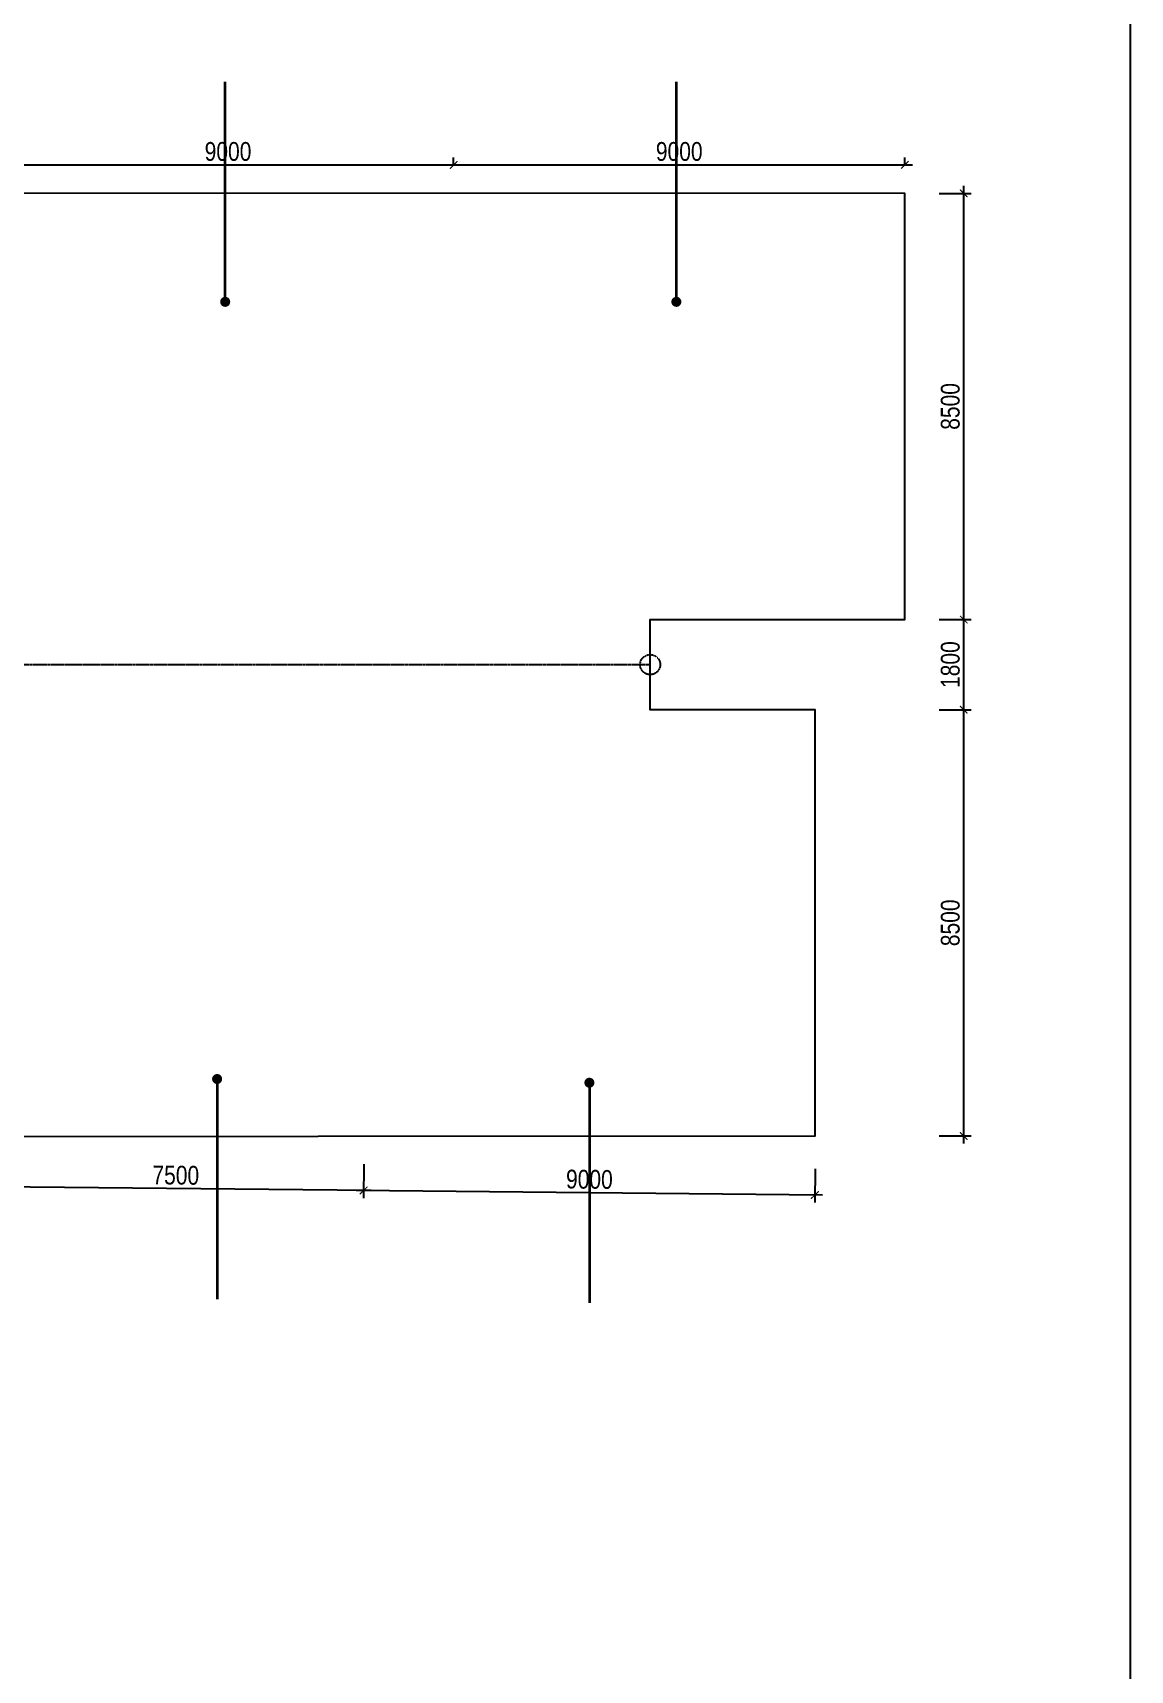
# Model space of a CAD drawing. Header units: millimetres. Extents: x 43 to 292031, y -97961 to -169.
# Drawn here: x 98952 to 120843, y -74862 to -42201 of the extents above; entities that cross this region are included whole.
import ezdxf

# ---------------------------------------------------------------- set-up
doc = ezdxf.new("R2010")
doc.units = ezdxf.units.MM
doc.linetypes.add('HIDDEN', pattern=[9.525, 6.35, -3.175])
doc.layers.get('0').update_dxf_attribs({"color": 231})
doc.layers.get('DefPoints').update_dxf_attribs({"color": 191})
doc.layers.add('A-SHBD', color=7, linetype='Continuous', lineweight=35)
doc.layers.add('MDI-BAO', color=1, linetype='Continuous')
doc.layers.add('MDI-HANHLANG', color=5, linetype='HIDDEN', plot=False)
doc.styles.add('250602-MB CO CAU CĂN HO X1-3A-1$0$style1', font='arial.ttf')
doc.styles.add('VTK_Arial', font='arial.ttf', dxfattribs={"width": 0.8})
doc.dimstyles.new('250602-MB CO CAU CĂN HO X1-3A-1$0$Dim_50', dxfattribs={"dimscale": 50, "dimtxt": 2, "dimasz": 1.5, "dimexe": 1, "dimexo": 0, "dimgap": 1, "dimtad": 1, "dimdec": 0, "dimlfac": -1, "dimzin": 12, "dimdsep": 46, "dimtxsty": '250602-MB CO CAU CĂN HO X1-3A-1$0$style1', "dimblk1": '250602-MB CO CAU CĂN HO X1-3A-1$0$_ARCHTICK', "dimblk2": '250602-MB CO CAU CĂN HO X1-3A-1$0$_ARCHTICK', "dimsah": 1, "dimcen": 1.5, "dimdle": 1.5, "dimclrd": 256, "dimclre": 256, "dimclrt": 2, "dimadec": 1, "dimazin": 3, "dimtm": 1e-09, "dimtfac": 0.416667, "dimtdec": 0, "dimtix": 1, "dimtmove": 2, "dimatfit": 3, "dimfxl": 7, "dimfxlon": 1, "dimtolj": 1, "dimtzin": 0, "dimlwd": -1, "dimlwe": -1, "dimarcsym": 1})
doc.dimstyles.new('A-2.5-DIM100', dxfattribs={"dimscale": 150, "dimtxt": 2.5, "dimasz": 1, "dimexe": 1, "dimexo": 0, "dimgap": 0.5, "dimtad": 1, "dimdec": 0, "dimzin": 12, "dimdsep": 46, "dimtxsty": 'VTK_Arial', "dimblk": 'ARCHTICK', "dimcen": 0, "dimdle": 1, "dimclrd": 256, "dimclre": 256, "dimclrt": 7, "dimadec": 1, "dimazin": 3, "dimtfac": 1, "dimtdec": 0, "dimtmove": 0, "dimatfit": 2, "dimfxl": 20, "dimtolj": 1, "dimtzin": 0, "dimlwd": -1, "dimlwe": -1, "dimarcsym": 0})

# ---------------------------------------------------------------- blocks, each defined once
blk = doc.blocks.new('VTK-A1_BoKhungTen')
at = {"layer": 'DefPoints'}
blk.add_lwpolyline([(755, -10), (755, -584)], dxfattribs=at)
blk = doc.blocks.new('_ArchTick')
at = {"color": 0, "linetype": 'ByBlock', "const_width": 0.15}
blk.add_lwpolyline([(-0.5, -0.5), (0.5, 0.5)], dxfattribs=at)
blk = doc.blocks.new('*D63')
at = {"transparency": 16777216}
for p, q in [((98347, -44837), (98347, -44687)), ((107347, -44837), (107347, -44687)), ((98197, -44837), (107497, -44837))]:
    blk.add_line(p, q, dxfattribs=at)
at = {"layer": 'DefPoints', "color": 0, "transparency": 16777216}
for p in [(98347, -44837, 0), (107347, -44837, 0), (107347, -44837)]:
    blk.add_point(p, dxfattribs=at)
at = {"transparency": 16777216, "xscale": 150, "yscale": 150, "zscale": 150, "rotation": 180}
blk.add_blockref('_ArchTick', (98347, -44837), dxfattribs=at)
at = {"transparency": 16777216, "xscale": 150, "yscale": 150, "zscale": 150}
blk.add_blockref('_ArchTick', (107347, -44837), dxfattribs=at)
at = {"color": 7, "transparency": 16777216, "insert": (102847, -44571), "char_height": 375, "attachment_point": 5, "style": 'VTK_Arial'}
blk.add_mtext('\\A1;9000', dxfattribs=at)
blk = doc.blocks.new('*D64')
at = {"transparency": 16777216}
for p, q in [((107347, -44837), (107347, -44687)), ((116347, -44837), (116347, -44687)), ((107197, -44837), (116497, -44837))]:
    blk.add_line(p, q, dxfattribs=at)
at = {"layer": 'DefPoints', "color": 0, "transparency": 16777216}
for p in [(107347, -44837, 0), (116347, -44837, 0), (116347, -44837)]:
    blk.add_point(p, dxfattribs=at)
at = {"transparency": 16777216, "xscale": 150, "yscale": 150, "zscale": 150, "rotation": 180}
blk.add_blockref('_ArchTick', (107347, -44837), dxfattribs=at)
at = {"transparency": 16777216, "xscale": 150, "yscale": 150, "zscale": 150}
blk.add_blockref('_ArchTick', (116347, -44837), dxfattribs=at)
at = {"color": 7, "transparency": 16777216, "insert": (111847, -44571), "char_height": 375, "attachment_point": 5, "style": 'VTK_Arial'}
blk.add_mtext('\\A1;9000', dxfattribs=at)
blk = doc.blocks.new('*D65')
at = {"transparency": 16777216}
for p, q in [((105558, -64770), (105551, -65443)), ((114557, -64861), (114551, -65533)), ((114702, -65385), (105402, -65292))]:
    blk.add_line(p, q, dxfattribs=at)
at = {"layer": 'DefPoints', "color": 0, "transparency": 16777216}
for p in [(105558, -64770, 0), (114557, -64861, 0), (105552, -65293)]:
    blk.add_point(p, dxfattribs=at)
at = {"transparency": 16777216, "xscale": 150, "yscale": 150, "zscale": 150}
for p, rotation in [((105552, -65293), 179.4258298011154), ((114552, -65383), 359.4258298011155)]:
    blk.add_blockref('_ArchTick', p, dxfattribs=dict(at, rotation=rotation))
at = {"color": 7, "transparency": 16777216, "insert": (110055, -65072), "char_height": 375, "attachment_point": 5, "rotation": 359.4258, "style": 'VTK_Arial'}
blk.add_mtext('\\A1;9000', dxfattribs=at)
blk = doc.blocks.new('*D66')
at = {"transparency": 16777216}
for p, q in [((98058, -64771), (98052, -65368)), ((105558, -64770), (105551, -65443)), ((105702, -65295), (97903, -65217))]:
    blk.add_line(p, q, dxfattribs=at)
at = {"layer": 'DefPoints', "color": 0, "transparency": 16777216}
for p in [(98058, -64771, 0), (105558, -64770, 0), (98053, -65218)]:
    blk.add_point(p, dxfattribs=at)
at = {"transparency": 16777216, "xscale": 150, "yscale": 150, "zscale": 150}
for p, rotation in [((98053, -65218), 179.4258298011154), ((105552, -65293), 359.4258298011155)]:
    blk.add_blockref('_ArchTick', p, dxfattribs=dict(at, rotation=rotation))
at = {"color": 7, "transparency": 16777216, "insert": (101805, -64989), "char_height": 375, "attachment_point": 5, "rotation": 359.4258, "style": 'VTK_Arial'}
blk.add_mtext('\\A1;7500', dxfattribs=at)
blk = doc.blocks.new('*D74')
at = {"transparency": 16777216}
for p, q in [((117034, -55704), (117671, -55704)), ((117521, -64354), (117521, -55554)), ((117034, -64204), (117671, -64204))]:
    blk.add_line(p, q, dxfattribs=at)
at = {"layer": 'DefPoints', "color": 0, "transparency": 16777216}
for p in [(117034, -55704), (117521, -55704), (117034, -64204)]:
    blk.add_point(p, dxfattribs=at)
at = {"transparency": 16777216, "xscale": 150, "yscale": 150, "zscale": 150}
for p, rotation in [((117521, -55704), 90), ((117521, -64204), 270)]:
    blk.add_blockref('_ArchTick', p, dxfattribs=dict(at, rotation=rotation))
at = {"color": 7, "transparency": 16777216, "insert": (117255, -59954), "char_height": 375, "attachment_point": 5, "rotation": 90, "style": 'VTK_Arial'}
blk.add_mtext('\\A1;8500', dxfattribs=at)
blk = doc.blocks.new('*D75')
at = {"transparency": 16777216}
for p, q in [((117521, -55854), (117521, -53754)), ((117034, -53904), (117671, -53904)), ((117034, -55704), (117671, -55704))]:
    blk.add_line(p, q, dxfattribs=at)
at = {"layer": 'DefPoints', "color": 0, "transparency": 16777216}
for p in [(117034, -53904), (117521, -53904), (117034, -55704)]:
    blk.add_point(p, dxfattribs=at)
at = {"transparency": 16777216, "xscale": 150, "yscale": 150, "zscale": 150}
for p, rotation in [((117521, -53904), 90), ((117521, -55704), 270)]:
    blk.add_blockref('_ArchTick', p, dxfattribs=dict(at, rotation=rotation))
at = {"color": 7, "transparency": 16777216, "insert": (117255, -54804), "char_height": 375, "attachment_point": 5, "rotation": 90, "style": 'VTK_Arial'}
blk.add_mtext('\\A1;1800', dxfattribs=at)
blk = doc.blocks.new('*D76')
at = {"transparency": 16777216}
for p, q in [((117521, -54054), (117521, -45254)), ((117034, -45404), (117671, -45404)), ((117034, -53904), (117671, -53904))]:
    blk.add_line(p, q, dxfattribs=at)
at = {"layer": 'DefPoints', "color": 0, "transparency": 16777216}
for p in [(117034, -45404), (117521, -45404), (117034, -53904)]:
    blk.add_point(p, dxfattribs=at)
at = {"transparency": 16777216, "xscale": 150, "yscale": 150, "zscale": 150}
for p, rotation in [((117521, -45404), 90), ((117521, -53904), 270)]:
    blk.add_blockref('_ArchTick', p, dxfattribs=dict(at, rotation=rotation))
at = {"color": 7, "transparency": 16777216, "insert": (117255, -49654), "char_height": 375, "attachment_point": 5, "rotation": 90, "style": 'VTK_Arial'}
blk.add_mtext('\\A1;8500', dxfattribs=at)
blk = doc.blocks.new('250602-MB CO CAU CĂN HO X1-3A-1$0$_ARCHTICK')
at = {"color": 0, "linetype": 'ByBlock', "const_width": 0.15}
blk.add_lwpolyline([(-0.5, -0.5), (0.5, 0.5)], dxfattribs=at)

msp = doc.modelspace()

# ---------------------------------------------------------------- linework, layer by layer
at = {"layer": 'MDI-BAO', "elevation": 0}
msp.add_lwpolyline([(39846.8, -74504), (88846.8, -74496.9), (88846.8, -65996.3), (84804.1, -66004), (84804.1, -64219.7), (114557.4, -64204.2), (114557.4, -55704.2), (111267.5, -55704.2), (111267.5, -53904), (116347.5, -53904), (116347.5, -45404.1), (78830.2, -45403.3), (78830.2, -53904.5), (81624.4, -53905.2), (81624.4, -55704), (46507.8, -55704)], dxfattribs=at)
at = {"layer": 'MDI-HANHLANG'}
msp.add_line((81624.4, -54803.8), (111267.5, -54803.8), dxfattribs=at)
msp.add_circle((111267.5, -54804.1, 0), 200, dxfattribs=at)

# ---------------------------------------------------------------- block references
at = {"layer": 'DefPoints', "xscale": 160, "yscale": 160, "zscale": 160}
msp.add_blockref('VTK-A1_BoKhungTen', (43.4, -168.9), dxfattribs=at)

# ---------------------------------------------------------------- dimensions: what is measured, and where the dimension line sits
for base, p1, p2, angle, picture, middle in [((107347.5, -44837.1), (98347.5, -44837.4, 0), (107347.5, -44837.4, 0), 180, '*D63', (102847.5, -44570.6)), ((116347.5, -44837.1), (107347.5, -44837.4, 0), (116347.5, -44837.4, 0), 180, '*D64', (111847.5, -44570.6)), ((117521.5, -45404), (117033.9, -53904), (117033.9, -45404), 270, '*D76', (117255, -49654)), ((117521.5, -53904), (117033.9, -55703.9), (117033.9, -53904), 270, '*D75', (117255, -54803.9)), ((98053, -65218.1), (105557.5, -64770.4, 0), (98057.5, -64770.5, 0), 359.42583, '*D66', (101805.3, -64989.3))]:
    dim = msp.add_linear_dim(base=base, p1=p1, p2=p2, angle=angle, dimstyle='A-2.5-DIM100', override={"dimpost": '\\X', "dimtmove": 1})
    dim.commit()
    dim.dimension.update_dxf_attribs({"geometry": picture, "text_midpoint": middle})
for p1, p2, distance, picture, middle in [((117033.9, -64203.9), (117033.9, -55703.9), -487.6, '*D74', (117255, -59953.9)), ((114557.4, -64860.6, 0), (105557.5, -64770.4, 0), 522.9, '*D65', (110054.9, -65071.9))]:
    dim = msp.add_aligned_dim(p1=p1, p2=p2, distance=distance, dimstyle='A-2.5-DIM100', override={"dimpost": '\\X'})
    dim.commit()
    dim.dimension.update_dxf_attribs({"geometry": picture, "text_midpoint": middle})

# ---------------------------------------------------------------- leaders
at = {"layer": 'A-SHBD'}
for points in [[(102790.3, -47568.1, 0), (102790.3, -43178.6, 0)], [(111790.3, -47568.1, 0), (111790.3, -43178.6, 0)], [(102629.9, -63069.3), (102629.9, -67458.7)], [(110054.9, -63143.7), (110054.9, -67533.2)]]:
    msp.add_leader(points, dimstyle='250602-MB CO CAU CĂN HO X1-3A-1$0$Dim_50', override={"dimasz": 4, "dimtad": 0, "dimldrblk": 'Dot', "dimtfill": 1}, dxfattribs=at)

doc.saveas('drawing.dxf')
